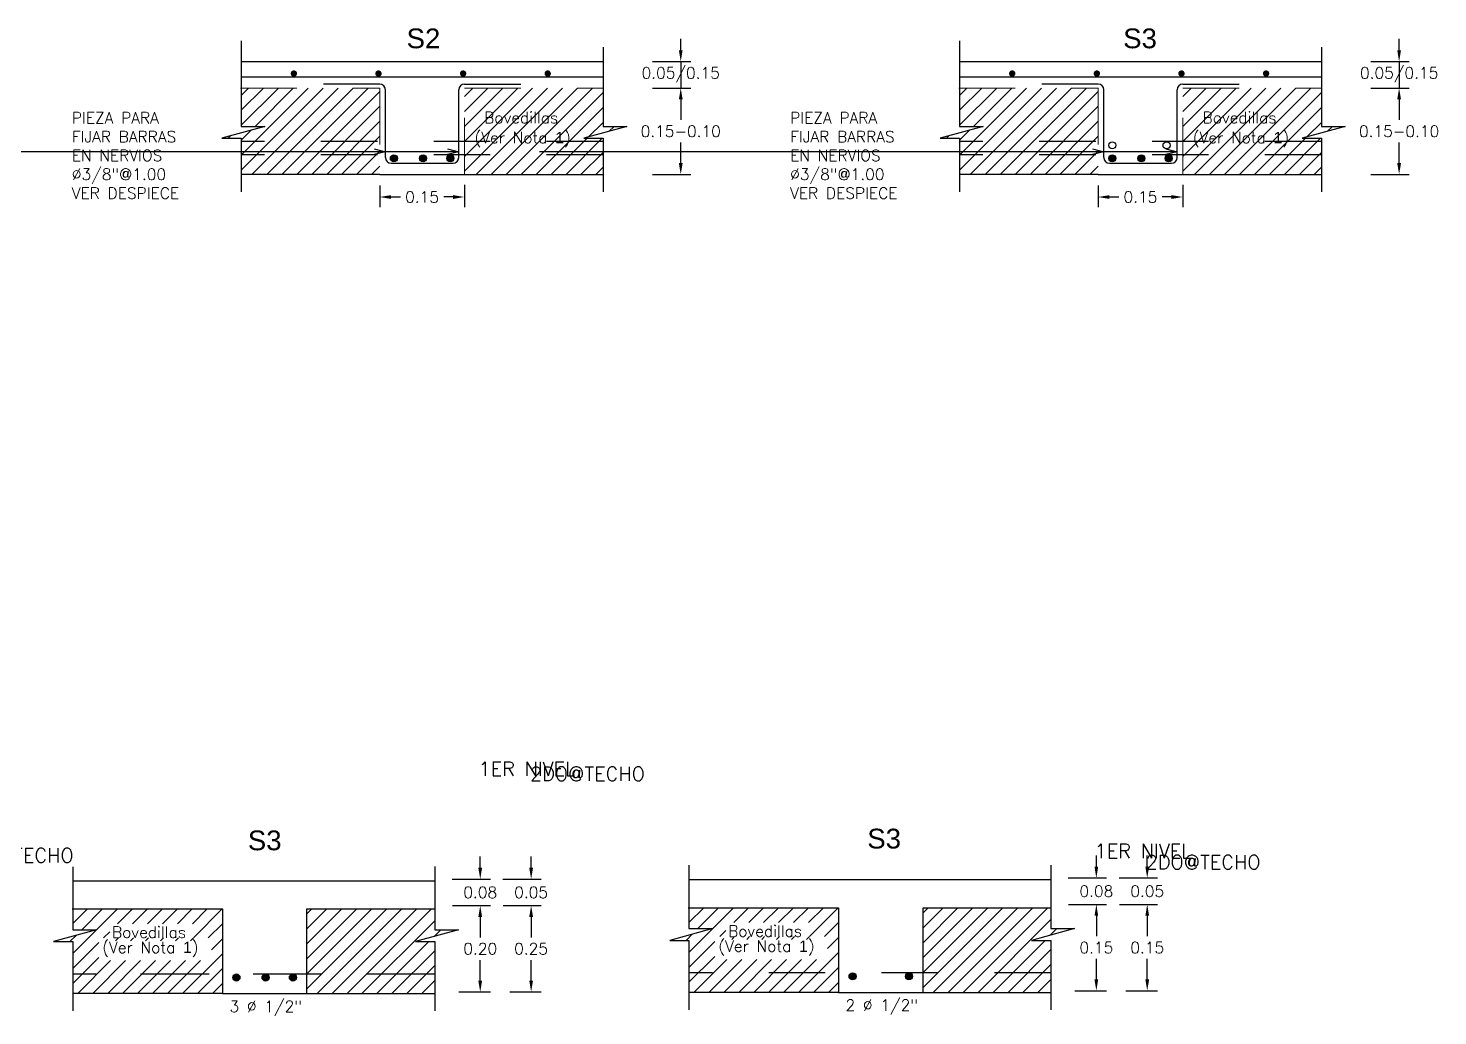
# Model space of a CAD drawing. Header units: metres. Extents: x -44 to 358, y -246 to 48.
# Drawn here: x 6.596 to 9.094, y 17.524 to 19.274 of the extents above; entities that cross this region are included whole.
import ezdxf

# ---------------------------------------------------------------- set-up
doc = ezdxf.new("R2010")
doc.units = ezdxf.units.M
doc.header["$LTSCALE"] = 0.3
doc.header["$PDMODE"] = 3
doc.linetypes.add('HIDDEN', pattern=[9.525, 6.35, -3.175])
doc.linetypes.add('HIDDEN2', pattern=[4.7625, 3.175, -1.5875])
for name, color, linetype in [('ACERO', 5, 'Continuous'), ('BORDE', 7, 'Continuous'), ('BP', 3, 'Continuous'), ('DIMTEXTO', 4, 'Continuous'), ('HATCH MUROS', 8, 'Continuous')]:
    doc.layers.add(name, color=color, linetype=linetype)
doc.layers.add('Losa', color=8, linetype='HIDDEN', lineweight=18)
doc.styles.add('Arial', font='arial.ttf')
doc.styles.add('SIMPLEX', font='simplex_.ttf', dxfattribs={"height": 0.2})
doc.styles.add('SMPLEX', font='simplex.shx')
doc.dimstyles.new('DIM10', dxfattribs={"dimscale": 0.1, "dimtxt": 0.2, "dimasz": 0.2, "dimexe": 0.18, "dimexo": 0.0625, "dimgap": 0.1, "dimtad": 0, "dimtih": 1, "dimtoh": 1, "dimzin": 0, "dimdsep": 46, "dimtxsty": 'SIMPLEX', "dimcen": 0.09, "dimclrd": 4, "dimclre": 4, "dimclrt": 4, "dimadec": 0, "dimazin": 0, "dimtfac": 1, "dimtofl": 0, "dimtmove": 0, "dimatfit": 3, "dimfxl": 0.5, "dimfxlon": 1, "dimtolj": 1, "dimtzin": 0, "dimarcsym": 0})
pattern_1 = [(45, (-873.293975, 829.659767), (-0.01325825215, 0.01325825215), [])]
pattern_2 = [(45, (-872.020597, 829.659767), (-0.01325825215, 0.01325825215), [])]

# ---------------------------------------------------------------- blocks, each defined once
blk = doc.blocks.new('*D177')
at = {"layer": 'DEFPOINTS', "color": 0, "transparency": 16777216}
for p in [(8.4287, 17.7684), (8.4333, 17.7214), (8.4889, 17.7214)]:
    blk.add_point(p, dxfattribs=at)
at = {"layer": 'DIMTEXTO', "color": 4, "lineweight": -2, "transparency": 16777216}
for p, q in [((8.4889, 17.7884), (8.4889, 17.8084)), ((8.4389, 17.7684), (8.5069, 17.7684)), ((8.4396, 17.7214), (8.5069, 17.7214)), ((8.4889, 17.7014), (8.4889, 17.6814))]:
    blk.add_line(p, q, dxfattribs=at)
at = {"layer": 'DIMTEXTO', "color": 4, "transparency": 16777216}
for points in [[(8.4856, 17.7884), (8.4922, 17.7884), (8.4889, 17.7684)], [(8.4856, 17.7014), (8.4922, 17.7014), (8.4889, 17.7214)]]:
    blk.add_solid(points, dxfattribs=at)
at = {"layer": 'DIMTEXTO', "color": 4, "transparency": 16777216, "insert": (8.4889, 17.7449), "char_height": 0.02, "attachment_point": 5, "style": 'SMPLEX'}
blk.add_mtext('\\A1;0.08', dxfattribs=at)
blk = doc.blocks.new('*D178')
at = {"layer": 'DEFPOINTS', "color": 0, "transparency": 16777216}
for p in [(8.4333, 17.7214), (8.4448, 17.5686), (8.4889, 17.5686)]:
    blk.add_point(p, dxfattribs=at)
at = {"layer": 'DIMTEXTO', "color": 4, "lineweight": -2, "transparency": 16777216}
for p, q in [((8.4396, 17.7214), (8.5069, 17.7214)), ((8.4889, 17.7014), (8.4889, 17.665)), ((8.4889, 17.5886), (8.4889, 17.625)), ((8.451, 17.5686), (8.5069, 17.5686))]:
    blk.add_line(p, q, dxfattribs=at)
at = {"layer": 'DIMTEXTO', "color": 4, "transparency": 16777216}
for points in [[(8.4856, 17.7014), (8.4922, 17.7014), (8.4889, 17.7214)], [(8.4856, 17.5886), (8.4922, 17.5886), (8.4889, 17.5686)]]:
    blk.add_solid(points, dxfattribs=at)
at = {"layer": 'DIMTEXTO', "color": 4, "transparency": 16777216, "insert": (8.4889, 17.645), "char_height": 0.02, "attachment_point": 5, "style": 'SMPLEX'}
blk.add_mtext('\\A1;0.15', dxfattribs=at)
blk = doc.blocks.new('*D179')
at = {"layer": 'DEFPOINTS', "color": 0, "transparency": 16777216}
for p in [(8.519, 17.7684), (8.5236, 17.7214), (8.5791, 17.7214)]:
    blk.add_point(p, dxfattribs=at)
at = {"layer": 'DIMTEXTO', "color": 4, "lineweight": -2, "transparency": 16777216}
for p, q in [((8.5791, 17.7884), (8.5791, 17.8084)), ((8.5291, 17.7684), (8.5971, 17.7684)), ((8.5299, 17.7214), (8.5971, 17.7214)), ((8.5791, 17.7014), (8.5791, 17.6814))]:
    blk.add_line(p, q, dxfattribs=at)
at = {"layer": 'DIMTEXTO', "color": 4, "transparency": 16777216}
for points in [[(8.5758, 17.7884), (8.5825, 17.7884), (8.5791, 17.7684)], [(8.5758, 17.7014), (8.5825, 17.7014), (8.5791, 17.7214)]]:
    blk.add_solid(points, dxfattribs=at)
at = {"layer": 'DIMTEXTO', "color": 4, "transparency": 16777216, "insert": (8.5791, 17.7449), "char_height": 0.02, "attachment_point": 5, "style": 'SMPLEX'}
blk.add_mtext('\\A1;0.05', dxfattribs=at)
blk = doc.blocks.new('*D180')
at = {"layer": 'DEFPOINTS', "color": 0, "transparency": 16777216}
for p in [(8.5236, 17.7214), (8.535, 17.5686), (8.5791, 17.5686)]:
    blk.add_point(p, dxfattribs=at)
at = {"layer": 'DIMTEXTO', "color": 4, "lineweight": -2, "transparency": 16777216}
for p, q in [((8.5299, 17.7214), (8.5971, 17.7214)), ((8.5791, 17.7014), (8.5791, 17.665)), ((8.5791, 17.5886), (8.5791, 17.625)), ((8.5413, 17.5686), (8.5971, 17.5686))]:
    blk.add_line(p, q, dxfattribs=at)
at = {"layer": 'DIMTEXTO', "color": 4, "transparency": 16777216}
for points in [[(8.5758, 17.7014), (8.5825, 17.7014), (8.5791, 17.7214)], [(8.5758, 17.5886), (8.5825, 17.5886), (8.5791, 17.5686)]]:
    blk.add_solid(points, dxfattribs=at)
at = {"layer": 'DIMTEXTO', "color": 4, "transparency": 16777216, "insert": (8.5791, 17.645), "char_height": 0.02, "attachment_point": 5, "style": 'SMPLEX'}
blk.add_mtext('\\A1;0.15', dxfattribs=at)
blk = doc.blocks.new('*D181')
at = {"layer": 'DEFPOINTS', "color": 0, "transparency": 16777216}
for p in [(7.3366, 17.7663), (7.3412, 17.7193), (7.3968, 17.7193)]:
    blk.add_point(p, dxfattribs=at)
at = {"layer": 'DIMTEXTO', "color": 4, "lineweight": -2, "transparency": 16777216}
for p, q in [((7.3968, 17.7863), (7.3968, 17.8063)), ((7.3468, 17.7663), (7.4148, 17.7663)), ((7.3475, 17.7193), (7.4148, 17.7193)), ((7.3968, 17.6993), (7.3968, 17.6793))]:
    blk.add_line(p, q, dxfattribs=at)
at = {"layer": 'DIMTEXTO', "color": 4, "transparency": 16777216}
for points in [[(7.3934, 17.7863), (7.4001, 17.7863), (7.3968, 17.7663)], [(7.3934, 17.6993), (7.4001, 17.6993), (7.3968, 17.7193)]]:
    blk.add_solid(points, dxfattribs=at)
at = {"layer": 'DIMTEXTO', "color": 4, "transparency": 16777216, "insert": (7.3968, 17.7428), "char_height": 0.02, "attachment_point": 5, "style": 'SMPLEX'}
blk.add_mtext('\\A1;0.08', dxfattribs=at)
blk = doc.blocks.new('*D182')
at = {"layer": 'DEFPOINTS', "color": 0, "transparency": 16777216}
for p in [(7.3412, 17.7193), (7.3527, 17.5665), (7.3968, 17.5665)]:
    blk.add_point(p, dxfattribs=at)
at = {"layer": 'DIMTEXTO', "color": 4, "lineweight": -2, "transparency": 16777216}
for p, q in [((7.3475, 17.7193), (7.4148, 17.7193)), ((7.3968, 17.6993), (7.3968, 17.6629)), ((7.3968, 17.5865), (7.3968, 17.6229)), ((7.3589, 17.5665), (7.4148, 17.5665))]:
    blk.add_line(p, q, dxfattribs=at)
at = {"layer": 'DIMTEXTO', "color": 4, "transparency": 16777216}
for points in [[(7.3934, 17.6993), (7.4001, 17.6993), (7.3968, 17.7193)], [(7.3934, 17.5865), (7.4001, 17.5865), (7.3968, 17.5665)]]:
    blk.add_solid(points, dxfattribs=at)
at = {"layer": 'DIMTEXTO', "color": 4, "transparency": 16777216, "insert": (7.3968, 17.6429), "char_height": 0.02, "attachment_point": 5, "style": 'SMPLEX'}
blk.add_mtext('\\A1;0.20', dxfattribs=at)
blk = doc.blocks.new('*D183')
at = {"layer": 'DEFPOINTS', "color": 0, "transparency": 16777216}
for p in [(7.4269, 17.7663), (7.4315, 17.7193), (7.487, 17.7193)]:
    blk.add_point(p, dxfattribs=at)
at = {"layer": 'DIMTEXTO', "color": 4, "lineweight": -2, "transparency": 16777216}
for p, q in [((7.487, 17.7863), (7.487, 17.8063)), ((7.437, 17.7663), (7.505, 17.7663)), ((7.4377, 17.7193), (7.505, 17.7193)), ((7.487, 17.6993), (7.487, 17.6793))]:
    blk.add_line(p, q, dxfattribs=at)
at = {"layer": 'DIMTEXTO', "color": 4, "transparency": 16777216}
for points in [[(7.4837, 17.7863), (7.4904, 17.7863), (7.487, 17.7663)], [(7.4837, 17.6993), (7.4904, 17.6993), (7.487, 17.7193)]]:
    blk.add_solid(points, dxfattribs=at)
at = {"layer": 'DIMTEXTO', "color": 4, "transparency": 16777216, "insert": (7.487, 17.7428), "char_height": 0.02, "attachment_point": 5, "style": 'SMPLEX'}
blk.add_mtext('\\A1;0.05', dxfattribs=at)
blk = doc.blocks.new('*D184')
at = {"layer": 'DEFPOINTS', "color": 0, "transparency": 16777216}
for p in [(7.4315, 17.7193), (7.4429, 17.5665), (7.487, 17.5665)]:
    blk.add_point(p, dxfattribs=at)
at = {"layer": 'DIMTEXTO', "color": 4, "lineweight": -2, "transparency": 16777216}
for p, q in [((7.4377, 17.7193), (7.505, 17.7193)), ((7.487, 17.6993), (7.487, 17.6629)), ((7.487, 17.5865), (7.487, 17.6229)), ((7.4492, 17.5665), (7.505, 17.5665))]:
    blk.add_line(p, q, dxfattribs=at)
at = {"layer": 'DIMTEXTO', "color": 4, "transparency": 16777216}
for points in [[(7.4837, 17.6993), (7.4904, 17.6993), (7.487, 17.7193)], [(7.4837, 17.5865), (7.4904, 17.5865), (7.487, 17.5665)]]:
    blk.add_solid(points, dxfattribs=at)
at = {"layer": 'DIMTEXTO', "color": 4, "transparency": 16777216, "insert": (7.487, 17.6429), "char_height": 0.02, "attachment_point": 5, "style": 'SMPLEX'}
blk.add_mtext('\\A1;0.25', dxfattribs=at)
blk = doc.blocks.new('*D199')
at = {"layer": 'DEFPOINTS', "color": 0, "transparency": 16777216}
for p in [(7.2187, 19.0013), (7.3687, 19.0029), (7.3687, 18.9748)]:
    blk.add_point(p, dxfattribs=at)
at = {"layer": 'DIMTEXTO', "color": 4, "lineweight": -2, "transparency": 16777216}
for p, q in [((7.2187, 18.995), (7.2187, 18.9568)), ((7.3687, 18.9966), (7.3687, 18.9568)), ((7.2387, 18.9748), (7.2552, 18.9748)), ((7.3487, 18.9748), (7.3323, 18.9748))]:
    blk.add_line(p, q, dxfattribs=at)
at = {"layer": 'DIMTEXTO', "color": 4, "transparency": 16777216}
for points in [[(7.2387, 18.9781), (7.2387, 18.9714), (7.2187, 18.9748)], [(7.3487, 18.9781), (7.3487, 18.9714), (7.3687, 18.9748)]]:
    blk.add_solid(points, dxfattribs=at)
at = {"layer": 'DIMTEXTO', "color": 4, "transparency": 16777216, "insert": (7.2937, 18.9748), "char_height": 0.02, "attachment_point": 5, "style": 'SMPLEX'}
blk.add_mtext('\\A1;0.15', dxfattribs=at)
blk = doc.blocks.new('_OBLIQUE')
at = {"color": 0, "linetype": 'ByBlock'}
blk.add_line((-0.5, -0.5), (0.5, 0.5), dxfattribs=at)
blk = doc.blocks.new('*D200')
at = {"layer": 'DEFPOINTS', "color": 0, "transparency": 16777216}
for p in [(8.4921, 19.0013), (8.6421, 19.0029), (8.6421, 18.9748)]:
    blk.add_point(p, dxfattribs=at)
at = {"layer": 'DIMTEXTO', "color": 4, "lineweight": -2, "transparency": 16777216}
for p, q in [((8.4921, 18.995), (8.4921, 18.9568)), ((8.6421, 18.9966), (8.6421, 18.9568)), ((8.5121, 18.9748), (8.5286, 18.9748)), ((8.6221, 18.9748), (8.6057, 18.9748))]:
    blk.add_line(p, q, dxfattribs=at)
at = {"layer": 'DIMTEXTO', "color": 4, "transparency": 16777216}
for points in [[(8.5121, 18.9781), (8.5121, 18.9714), (8.4921, 18.9748)], [(8.6221, 18.9781), (8.6221, 18.9714), (8.6421, 18.9748)]]:
    blk.add_solid(points, dxfattribs=at)
at = {"layer": 'DIMTEXTO', "color": 4, "transparency": 16777216, "insert": (8.5671, 18.9748), "char_height": 0.02, "attachment_point": 5, "style": 'SMPLEX'}
blk.add_mtext('\\A1;0.15', dxfattribs=at)
blk = doc.blocks.new('*D369')
at = {"layer": 'DEFPOINTS', "color": 0, "transparency": 16777216}
for p in [(8.8879, 19.2148), (8.8879, 19.1678), (9.0256, 19.1678)]:
    blk.add_point(p, dxfattribs=at)
at = {"layer": 'DIMTEXTO', "color": 4, "lineweight": -2, "transparency": 16777216}
for p, q in [((9.0256, 19.2348), (9.0256, 19.2548)), ((8.9756, 19.2148), (9.0436, 19.2148)), ((9.0256, 19.2148), (9.0256, 19.1678)), ((8.9756, 19.1678), (9.0436, 19.1678)), ((9.0256, 19.1478), (9.0256, 19.1278))]:
    blk.add_line(p, q, dxfattribs=at)
at = {"layer": 'DIMTEXTO', "color": 4, "transparency": 16777216}
for points in [[(9.0223, 19.2348), (9.029, 19.2348), (9.0256, 19.2148)], [(9.0223, 19.1478), (9.029, 19.1478), (9.0256, 19.1678)]]:
    blk.add_solid(points, dxfattribs=at)
at = {"layer": 'DIMTEXTO', "color": 4, "transparency": 16777216, "insert": (9.0256, 19.1913), "char_height": 0.02, "attachment_point": 5, "style": 'SMPLEX'}
blk.add_mtext('\\A1;0.05/0.15', dxfattribs=at)
blk = doc.blocks.new('*D687')
at = {"layer": 'DEFPOINTS', "color": 0, "transparency": 16777216}
for p in [(8.8879, 19.1678), (8.8879, 19.0148), (9.0256, 19.0148)]:
    blk.add_point(p, dxfattribs=at)
at = {"layer": 'DIMTEXTO', "color": 4, "lineweight": -2, "transparency": 16777216}
for p, q in [((8.9756, 19.1678), (9.0436, 19.1678)), ((9.0256, 19.1478), (9.0256, 19.1113)), ((9.0256, 19.0348), (9.0256, 19.0713)), ((8.9756, 19.0148), (9.0436, 19.0148))]:
    blk.add_line(p, q, dxfattribs=at)
at = {"layer": 'DIMTEXTO', "color": 4, "transparency": 16777216}
for points in [[(9.0223, 19.1478), (9.029, 19.1478), (9.0256, 19.1678)], [(9.0223, 19.0348), (9.029, 19.0348), (9.0256, 19.0148)]]:
    blk.add_solid(points, dxfattribs=at)
at = {"layer": 'DIMTEXTO', "color": 4, "transparency": 16777216, "insert": (9.0256, 19.0913), "char_height": 0.02, "width": 0.057143, "attachment_point": 5, "style": 'SMPLEX'}
blk.add_mtext('\\A1;0.15-0.10', dxfattribs=at)
blk = doc.blocks.new('*D688')
at = {"layer": 'DEFPOINTS', "color": 0, "transparency": 16777216}
for p in [(7.6145, 19.2148), (7.6145, 19.1678), (7.7522, 19.1678)]:
    blk.add_point(p, dxfattribs=at)
at = {"layer": 'DIMTEXTO', "color": 4, "lineweight": -2, "transparency": 16777216}
for p, q in [((7.7522, 19.2348), (7.7522, 19.2548)), ((7.7022, 19.2148), (7.7702, 19.2148)), ((7.7522, 19.2148), (7.7522, 19.1678)), ((7.7022, 19.1678), (7.7702, 19.1678)), ((7.7522, 19.1478), (7.7522, 19.1278))]:
    blk.add_line(p, q, dxfattribs=at)
at = {"layer": 'DIMTEXTO', "color": 4, "transparency": 16777216}
for points in [[(7.7489, 19.2348), (7.7556, 19.2348), (7.7522, 19.2148)], [(7.7489, 19.1478), (7.7556, 19.1478), (7.7522, 19.1678)]]:
    blk.add_solid(points, dxfattribs=at)
at = {"layer": 'DIMTEXTO', "color": 4, "transparency": 16777216, "insert": (7.7522, 19.1913), "char_height": 0.02, "attachment_point": 5, "style": 'SMPLEX'}
blk.add_mtext('\\A1;0.05/0.15', dxfattribs=at)
blk = doc.blocks.new('*D689')
at = {"layer": 'DEFPOINTS', "color": 0, "transparency": 16777216}
for p in [(7.6145, 19.1678), (7.6145, 19.0148), (7.7522, 19.0148)]:
    blk.add_point(p, dxfattribs=at)
at = {"layer": 'DIMTEXTO', "color": 4, "lineweight": -2, "transparency": 16777216}
for p, q in [((7.7022, 19.1678), (7.7702, 19.1678)), ((7.7522, 19.1478), (7.7522, 19.1113)), ((7.7522, 19.0348), (7.7522, 19.0713)), ((7.7022, 19.0148), (7.7702, 19.0148))]:
    blk.add_line(p, q, dxfattribs=at)
at = {"layer": 'DIMTEXTO', "color": 4, "transparency": 16777216}
for points in [[(7.7489, 19.1478), (7.7556, 19.1478), (7.7522, 19.1678)], [(7.7489, 19.0348), (7.7556, 19.0348), (7.7522, 19.0148)]]:
    blk.add_solid(points, dxfattribs=at)
at = {"layer": 'DIMTEXTO', "color": 4, "transparency": 16777216, "insert": (7.7522, 19.0913), "char_height": 0.02, "width": 0.057143, "attachment_point": 5, "style": 'SMPLEX'}
blk.add_mtext('\\A1;0.15-0.10', dxfattribs=at)

msp = doc.modelspace()

# ---------------------------------------------------------------- hatches: boundary and pattern name
at = {"layer": 'ACERO'}
h = msp.add_hatch(color=256, dxfattribs=at)
edge = h.paths.add_edge_path()
edge.add_arc((7.2437444, 19.0432845), 0.00625, 0, 360)
h = msp.add_hatch(color=256, dxfattribs=at)
edge = h.paths.add_edge_path()
edge.add_arc((7.2953596, 19.0432845), 0.00625, 0, 360)
h = msp.add_hatch(color=256, dxfattribs=at)
edge = h.paths.add_edge_path()
edge.add_arc((7.3437444, 19.0432845), 0.00625, 0, 360)
h = msp.add_hatch(color=256, dxfattribs=at)
edge = h.paths.add_edge_path()
edge.add_arc((8.517122, 19.0432845), 0.00625, 0, 360)
h = msp.add_hatch(color=256, dxfattribs=at)
edge = h.paths.add_edge_path()
edge.add_arc((8.5687372, 19.0432845), 0.00625, 0, 360)
h = msp.add_hatch(color=256, dxfattribs=at)
edge = h.paths.add_edge_path()
edge.add_arc((8.617122, 19.0432845), 0.00625, 0, 360)
h = msp.add_hatch(color=256, dxfattribs=at)
edge = h.paths.add_edge_path()
edge.add_arc((6.9646559, 17.5919939), 0.00625, 0, 360)
h = msp.add_hatch(color=256, dxfattribs=at)
edge = h.paths.add_edge_path()
edge.add_arc((7.0162711, 17.5919939), 0.00625, 0, 360)
h = msp.add_hatch(color=256, dxfattribs=at)
edge = h.paths.add_edge_path()
edge.add_arc((7.0646559, 17.5919939), 0.00625, 0, 360)
h = msp.add_hatch(color=256, dxfattribs=at)
edge = h.paths.add_edge_path()
edge.add_arc((8.0567773, 17.5940666), 0.00625, 0, 360)
h = msp.add_hatch(color=256, dxfattribs=at)
edge = h.paths.add_edge_path()
edge.add_arc((8.1567773, 17.5940666), 0.00625, 0, 360)
at = {"layer": 'HATCH MUROS'}
h = msp.add_hatch(dxfattribs=at)
h.set_pattern_fill('ANSI31', color=8, scale=0.15, style=0)
h.set_pattern_definition(pattern_1)
h.paths.add_polyline_path([(6.9730085, 19.07893), (6.9388535, 19.07893), (7.0150453, 19.0999175), (6.9730085, 19.0999175), (6.9730085, 19.1677845), (7.2187564, 19.1677845), (7.2187564, 19.0147845), (6.9730085, 19.0147845)])
h = msp.add_hatch(dxfattribs=at)
h.set_pattern_fill('ANSI31', color=8, scale=0.15, style=0)
h.set_pattern_definition(pattern_1)
h.paths.add_polyline_path([(7.6144803, 19.07893), (7.5803253, 19.07893), (7.6565171, 19.0999175), (7.6144803, 19.0999175), (7.6144803, 19.1677845), (7.3687324, 19.1677845), (7.3687324, 19.0147845), (7.6144803, 19.0147845)])
h = msp.add_hatch(dxfattribs=at)
h.set_pattern_fill('ANSI31', color=8, scale=0.15, style=0)
h.set_pattern_definition(pattern_2)
h.paths.add_polyline_path([(8.2463861, 19.07893), (8.2122311, 19.07893), (8.2884229, 19.0999175), (8.2463861, 19.0999175), (8.2463861, 19.1677845), (8.492134, 19.1677845), (8.492128, 19.0147845), (8.2463801, 19.0147845)])
h = msp.add_hatch(dxfattribs=at)
h.set_pattern_fill('ANSI31', color=8, scale=0.15, style=0)
h.set_pattern_definition(pattern_2)
h.paths.add_polyline_path([(8.8878579, 19.07893), (8.8537029, 19.07893), (8.9298947, 19.0999175), (8.8878579, 19.0999175), (8.8878579, 19.1677845), (8.64211, 19.1677845), (8.642116, 19.0147845), (8.8878639, 19.0147845)])
h = msp.add_hatch(dxfattribs=at)
h.set_pattern_fill('ANSI31', color=8, scale=0.15, style=0)
h.set_pattern_definition([(45, (-874.870892, 828.186476), (-0.01325825215, 0.01325825215), [])])
h.paths.add_polyline_path([(6.6747208, 17.7134939), (6.6747208, 17.6766061), (6.7167576, 17.6766061), (6.6405658, 17.6556186), (6.6747208, 17.6556186), (6.6747208, 17.5634939), (6.9396559, 17.5634939), (6.9396559, 17.7134939)])
h.paths.add_polyline_path([(7.0896559, 17.5634939), (7.3161926, 17.5634939), (7.3161926, 17.6556186), (7.2820376, 17.6556186), (7.3582294, 17.6766061), (7.3161926, 17.6766061), (7.3161926, 17.7134939), (7.0896559, 17.7134939)])
h.paths.add_polyline_path([(6.7399841, 17.6871758), (6.8890317, 17.6871758), (6.8890317, 17.6571758), (6.7399841, 17.6571758)], flags=16)
h.paths.add_polyline_path([(6.7206092, 17.662296), (6.9201487, 17.662296), (6.9201487, 17.6218198), (6.7206092, 17.6218198)], flags=16)
h = msp.add_hatch(dxfattribs=at)
h.set_pattern_fill('ANSI31', color=8, scale=0.15, style=0)
h.set_pattern_definition([(45, (-873.778771, 828.18855), (-0.01325825215, 0.01325825215), [])])
h.paths.add_polyline_path([(7.7668422, 17.7155666), (7.7668422, 17.6786789), (7.808879, 17.6786789), (7.7326872, 17.6576914), (7.7668422, 17.6576914), (7.7668422, 17.5655666), (8.0317773, 17.5655666), (8.0317773, 17.7155666)])
h.paths.add_polyline_path([(8.1817773, 17.5655666), (8.408314, 17.5655666), (8.408314, 17.6576914), (8.374159, 17.6576914), (8.4503508, 17.6786789), (8.408314, 17.6786789), (8.408314, 17.7155666), (8.1817773, 17.7155666)])
h.paths.add_polyline_path([(7.8321055, 17.6892485), (7.9811531, 17.6892485), (7.9811531, 17.6592485), (7.8321055, 17.6592485)], flags=16)
h.paths.add_polyline_path([(7.8127306, 17.6643687), (8.01227, 17.6643687), (8.01227, 17.6238925), (7.8127306, 17.6238925)], flags=16)

# ---------------------------------------------------------------- linework, layer by layer
for p, q in [((6.6747208, 17.7634939), (7.3161926, 17.7634939)), ((7.7668422, 17.7655666), (8.408314, 17.7655666)), ((6.6734242, 17.7134939), (6.9396559, 17.7134939)), ((6.9396559, 17.7134939), (6.9396559, 17.5634939)), ((7.0896559, 17.5634939), (7.0896559, 17.7134939)), ((7.0896559, 17.7134939), (7.3161926, 17.7134939)), ((7.7655455, 17.7155666), (8.0317773, 17.7155666)), ((8.0317773, 17.7155666), (8.0317773, 17.5655666)), ((8.1817773, 17.5655666), (8.1817773, 17.7155666)), ((8.1817773, 17.7155666), (8.408314, 17.7155666)), ((6.9396559, 17.5634939), (6.6747208, 17.5634939)), ((6.9396559, 17.5634939), (7.0896559, 17.5634939)), ((7.0896559, 17.5634939), (7.3161926, 17.5634939)), ((8.0317773, 17.5655666), (7.7668422, 17.5655666)), ((8.0317773, 17.5655666), (8.1817773, 17.5655666)), ((8.1817773, 17.5655666), (8.408314, 17.5655666))]:
    msp.add_line(p, q)
at = {"layer": 'ACERO'}
for p, q in [((6.9730085, 19.1877845), (7.6144803, 19.1877845)), ((7.2187444, 19.1747845), (7.1187444, 19.1747845)), ((7.3687444, 19.1747845), (7.4687444, 19.1747845)), ((8.2463861, 19.1877845), (8.8878579, 19.1877845)), ((8.492122, 19.1747845), (8.392122, 19.1747845)), ((8.642122, 19.1747845), (8.742122, 19.1747845)), ((7.2287444, 19.0447845), (7.2287444, 19.1647845)), ((7.3587444, 19.0447845), (7.3587444, 19.1647845)), ((8.502122, 19.0447845), (8.502122, 19.1647845)), ((8.632122, 19.0447845), (8.632122, 19.1647845)), ((7.2387444, 19.0347845), (7.3487444, 19.0347845)), ((8.512122, 19.0347845), (8.622122, 19.0347845))]:
    msp.add_line(p, q, dxfattribs=at)
at = {"layer": 'ACERO', "linetype": 'HIDDEN', "ltscale": 0.0004}
for p, q in [((7.6144803, 19.0730246), (6.9727996, 19.0730246)), ((8.8878579, 19.0730246), (8.2461772, 19.0730246)), ((7.6144803, 19.0494514), (6.9727996, 19.0494514)), ((8.8878579, 19.0494514), (8.2461772, 19.0494514)), ((7.2945243, 17.5981608), (6.674512, 17.5981608)), ((7.3161926, 17.5981608), (6.6747208, 17.5981608)), ((8.408314, 17.6002336), (7.7668422, 17.6002336))]:
    msp.add_line(p, q, dxfattribs=at)
at = {"layer": 'ACERO', "const_width": 0.005625}
for points in [[(7.0636276, 19.1934959, 1), (7.0692526, 19.1934959, 1)], [(7.2136276, 19.1934959, 1), (7.2192526, 19.1934959, 1)], [(7.3636276, 19.1934959, 1), (7.3692526, 19.1934959, 1)], [(7.5136276, 19.1934959, 1), (7.5192526, 19.1934959, 1)], [(8.3370052, 19.1934959, 1), (8.3426302, 19.1934959, 1)], [(8.4870052, 19.1934959, 1), (8.4926302, 19.1934959, 1)], [(8.6370052, 19.1934959, 1), (8.6426302, 19.1934959, 1)], [(8.7870052, 19.1934959, 1), (8.7926302, 19.1934959, 1)]]:
    msp.add_lwpolyline(points, format="xyb", close=True, dxfattribs=at)
at = {"layer": 'ACERO'}
for centre in [(8.517122, 19.066402), (8.6133802, 19.066402), (7.2437444, 19.0432845), (7.2953596, 19.0432845), (7.3437444, 19.0432845), (8.517122, 19.0432845), (8.5687372, 19.0432845), (8.617122, 19.0432845), (6.9646559, 17.5919939), (7.0162711, 17.5919939), (7.0646559, 17.5919939), (8.0567773, 17.5940666), (8.1567773, 17.5940666)]:
    msp.add_circle(centre, 0.00625, dxfattribs=at)
for centre, start, end in [((7.2187444, 19.1647845), 0, 90), ((7.3687444, 19.1647845), 90, 180), ((8.492122, 19.1647845), 0, 90), ((8.642122, 19.1647845), 90, 180), ((7.2387444, 19.0447845), 180, 270), ((7.3487444, 19.0447845), 270, 0), ((8.512122, 19.0447845), 180, 270), ((8.622122, 19.0447845), 270, 0)]:
    msp.add_arc(centre, 0.01, start, end, dxfattribs=at)
at = {"layer": 'BORDE'}
for p, q in [((6.9730085, 19.2147845), (7.6144803, 19.2147845)), ((8.2463861, 19.2147845), (8.8878579, 19.2147845)), ((7.2187444, 19.0147845), (6.9730085, 19.0147845)), ((7.2187444, 19.0147845), (7.3687444, 19.0147845)), ((7.3687444, 19.0147845), (7.6144803, 19.0147845)), ((8.492122, 19.0147845), (8.2463861, 19.0147845)), ((8.492122, 19.0147845), (8.642122, 19.0147845)), ((8.642122, 19.0147845), (8.8878579, 19.0147845))]:
    msp.add_line(p, q, dxfattribs=at)
at = {"layer": 'BP'}
for points in [[(6.9730085, 19.2516478), (6.9730085, 19.0999175), (7.0150453, 19.0999175), (6.9388535, 19.07893), (6.9730085, 19.07893), (6.9730085, 18.9842109)], [(7.6144803, 19.2400495), (7.6144803, 19.0999175), (7.6565171, 19.0999175), (7.5803253, 19.07893), (7.6144803, 19.07893), (7.6144803, 18.9842109)], [(8.2463861, 19.2516478), (8.2463861, 19.0999175), (8.2884229, 19.0999175), (8.2122311, 19.07893), (8.2463861, 19.07893), (8.2463861, 18.9842109)], [(8.8878579, 19.2400495), (8.8878579, 19.0999175), (8.9298947, 19.0999175), (8.8537029, 19.07893), (8.8878579, 19.07893), (8.8878579, 18.9842109)], [(7.7668422, 17.7908316), (7.7668422, 17.6786789), (7.808879, 17.6786789), (7.7326872, 17.6576914), (7.7668422, 17.6576914), (7.7668422, 17.534993)], [(7.7668422, 17.7908316), (7.7668422, 17.6786789), (7.808879, 17.6786789), (7.7326872, 17.6576914), (7.7668422, 17.6576914), (7.7668422, 17.534993)], [(8.408314, 17.7908316), (8.408314, 17.6786789), (8.4503508, 17.6786789), (8.374159, 17.6576914), (8.408314, 17.6576914), (8.408314, 17.534993)], [(8.408314, 17.7908316), (8.408314, 17.6786789), (8.4503508, 17.6786789), (8.374159, 17.6576914), (8.408314, 17.6576914), (8.408314, 17.534993)], [(6.6747208, 17.7883435), (6.6747208, 17.6766061), (6.7167576, 17.6766061), (6.6405658, 17.6556186), (6.6747208, 17.6556186), (6.6747208, 17.5329202)], [(6.6747208, 17.7883435), (6.6747208, 17.6766061), (6.7167576, 17.6766061), (6.6405658, 17.6556186), (6.6747208, 17.6556186), (6.6747208, 17.5329202)], [(7.3161926, 17.7887588), (7.3161926, 17.6766061), (7.3582294, 17.6766061), (7.2820376, 17.6556186), (7.3161926, 17.6556186), (7.3161926, 17.5329202)], [(7.3161926, 17.7887588), (7.3161926, 17.6766061), (7.3582294, 17.6766061), (7.2820376, 17.6556186), (7.3161926, 17.6556186), (7.3161926, 17.5329202)]]:
    msp.add_lwpolyline(points, dxfattribs=at)
at = {"layer": 'Losa', "linetype": 'HIDDEN2', "lineweight": 0, "ltscale": 0.1}
for p, q in [((6.9717118, 19.1677845), (7.2187444, 19.1677845)), ((7.2187444, 19.1677845), (7.2187444, 19.0147845)), ((7.3687444, 19.0147845), (7.3687444, 19.1677845)), ((7.3687444, 19.1677845), (7.6144803, 19.1677845)), ((8.2450894, 19.1677845), (8.492122, 19.1677845)), ((8.492122, 19.1677845), (8.492122, 19.0147845)), ((8.642122, 19.0147845), (8.642122, 19.1677845)), ((8.642122, 19.1677845), (8.8878579, 19.1677845))]:
    msp.add_line(p, q, dxfattribs=at)

# ---------------------------------------------------------------- texts
at = {"layer": 'DIMTEXTO', "color": 4, "attachment_point": 4}
for s, insert, char_height, style in [('S2', (7.2662277, 19.255579), 0.035, 'Arial'), ('S3', (8.5364904, 19.255579), 0.035, 'Arial'), ('\\A1;PIEZA PARA\\PFIJAR BARRAS\\PEN NERVIOS\\P∅3/8"@1.00\\PVER DESPIECE', (6.6728091, 19.0483425), 0.02, 'SMPLEX'), ('Bovedillas', (7.4039015, 19.115404), 0.02, 'SIMPLEX'), ('\\A1;PIEZA PARA\\PFIJAR BARRAS\\PEN NERVIOS\\P∅3/8"@1.00\\PVER DESPIECE', (7.9461867, 19.0483425), 0.02, 'SMPLEX'), ('Bovedillas', (8.677279, 19.115404), 0.02, 'SIMPLEX'), ('(Ver Nota {\\fSansSerif|b0|i0|c2|p2;1})', (7.3866462, 19.0766808), 0.02, 'SIMPLEX'), ('(Ver Nota {\\fSansSerif|b0|i0|c2|p2;1})', (8.6600238, 19.0766808), 0.02, 'SIMPLEX'), ('1ER NIVEL', (7.3938287, 17.9616937), 0.025, 'SIMPLEX'), ('2DO@TECHO', (7.4850911, 17.9527996), 0.025, 'SIMPLEX'), ('{\\fArial|b0|i0|c161|p34;S}3', (6.9848556, 17.834677), 0.035, 'Arial'), ('S3', (8.082869, 17.8378183), 0.035, 'Arial'), ('2DO@TECHO', (6.472614, 17.8083977), 0.025, 'SIMPLEX'), ('1ER NIVEL', (8.4859501, 17.8160963), 0.025, 'SIMPLEX'), ('2DO@TECHO', (8.5764047, 17.7962951), 0.025, 'SIMPLEX'), ('Bovedillas', (6.7440743, 17.6721758), 0.02, 'SIMPLEX'), ('Bovedillas', (7.8361956, 17.6742485), 0.02, 'SIMPLEX'), ('(Ver Nota {\\fSansSerif|b0|i0|c2|p2;1})', (6.7268191, 17.6420579), 0.02, 'SIMPLEX'), ('(Ver Nota {\\fSansSerif|b0|i0|c2|p2;1})', (7.8189404, 17.6441306), 0.02, 'SIMPLEX'), ('3 %%C 1/2"', (6.952371, 17.5374828), 0.02, 'SIMPLEX'), ('2 %%C 1/2"', (8.0443347, 17.5395556), 0.02, 'SIMPLEX')]:
    msp.add_mtext(s, dxfattribs=dict(at, insert=insert, char_height=char_height, style=style))

# ---------------------------------------------------------------- dimensions: what is measured, and where the dimension line sits
at = {"layer": 'DIMTEXTO'}
for base, p1, p2, picture, middle in [((7.7522486, 19.1677845), (7.6144803, 19.2147845), (7.6144803, 19.1677845), '*D688', (7.7522486, 19.1912845)), ((9.0256262, 19.1677845), (8.8878579, 19.2147845), (8.8878579, 19.1677845), '*D369', (9.0256262, 19.1912845))]:
    dim = msp.add_linear_dim(base=base, p1=p1, p2=p2, angle=90, text='0.05/0.15', dimstyle='DIM10', override={"dimtxsty": 'SMPLEX', "dimtmove": 1}, dxfattribs=at)
    dim.commit()
    dim.dimension.update_dxf_attribs({"geometry": picture, "text_midpoint": middle, "dimtype": 160})
for base, p1, p2, text, override, picture, middle in [((7.7522486, 19.0147845), (7.6144803, 19.1677845), (7.6144803, 19.0147845), '0.15-0.10', {"dimtxsty": 'SMPLEX', "dimtmove": 1}, '*D689', (7.7522486, 19.0912845)), ((9.0256262, 19.0147845), (8.8878579, 19.1677845), (8.8878579, 19.0147845), '0.15-0.10', {"dimtxsty": 'SMPLEX', "dimtmove": 1}, '*D687', (9.0256262, 19.0912845)), ((7.3967649, 17.7192955), (7.3366265, 17.7662955), (7.3412253, 17.7192955), '0.08', {"dimtxsty": 'SMPLEX', "dimtmove": 1}, '*D181', (7.3967649, 17.7427955)), ((7.4870199, 17.7192955), (7.4268815, 17.7662955), (7.4314802, 17.7192955), '0.05', {"dimtxsty": 'SMPLEX', "dimtmove": 1}, '*D183', (7.4870199, 17.7427955)), ((8.4888863, 17.7213683), (8.4287479, 17.7683683), (8.4333467, 17.7213683), '0.08', {"dimtxsty": 'SMPLEX', "dimtmove": 1}, '*D177', (8.4888863, 17.7448683)), ((8.5791413, 17.7213683), (8.5190029, 17.7683683), (8.5236016, 17.7213683), '0.05', {"dimtxsty": 'SMPLEX', "dimtmove": 1}, '*D179', (8.5791413, 17.7448683)), ((7.3967649, 17.5664939), (7.3412253, 17.7192955), (7.3526523, 17.5664939), '0.20', {"dimtxsty": 'SMPLEX', "dimtmove": 1}, '*D182', (7.3967649, 17.6428947)), ((7.4870199, 17.5664939), (7.4314802, 17.7192955), (7.4429072, 17.5664939), '0.25', {"dimtxsty": 'SMPLEX'}, '*D184', (7.4870199, 17.6428947)), ((8.4888863, 17.5685666), (8.4333467, 17.7213683), (8.4447737, 17.5685666), '0.15', {"dimtxsty": 'SMPLEX', "dimtmove": 1}, '*D178', (8.4888863, 17.6449674)), ((8.5791413, 17.5685666), (8.5236016, 17.7213683), (8.5350286, 17.5685666), '0.15', {"dimtxsty": 'SMPLEX'}, '*D180', (8.5791413, 17.6449674))]:
    dim = msp.add_linear_dim(base=base, p1=p1, p2=p2, angle=90, text=text, dimstyle='DIM10', override=override, dxfattribs=at)
    dim.commit()
    dim.dimension.update_dxf_attribs({"geometry": picture, "text_midpoint": middle})
for base, p1, p2, picture, middle in [((7.3687444, 18.9747799), (7.2187444, 19.0012591), (7.3687444, 19.0028707), '*D199', (7.2937444, 18.9747799)), ((8.642122, 18.9747799), (8.492122, 19.0012591), (8.642122, 19.0028707), '*D200', (8.567122, 18.9747799))]:
    dim = msp.add_linear_dim(base=base, p1=p1, p2=p2, dimstyle='DIM10', override={"dimtxsty": 'SMPLEX', "dimblk1": 'OBLIQUE', "dimblk2": 'OBLIQUE'}, dxfattribs=at)
    dim.commit()
    dim.dimension.update_dxf_attribs({"geometry": picture, "text_midpoint": middle})

# ---------------------------------------------------------------- leaders
for points in [[(7.2287444, 19.0549982), (6.8703498, 19.0549982)], [(7.3587444, 19.0549982), (6.8703498, 19.0549982)], [(8.502122, 19.0549982), (8.1437274, 19.0549982)], [(8.632122, 19.0549982), (8.1437274, 19.0549982)]]:
    msp.add_leader(points, dimstyle='DIM10', override={"dimtxsty": 'SMPLEX', "dimtmove": 1, "dimldrblk": 'Open30'}, dxfattribs=at)

doc.saveas('drawing.dxf')
